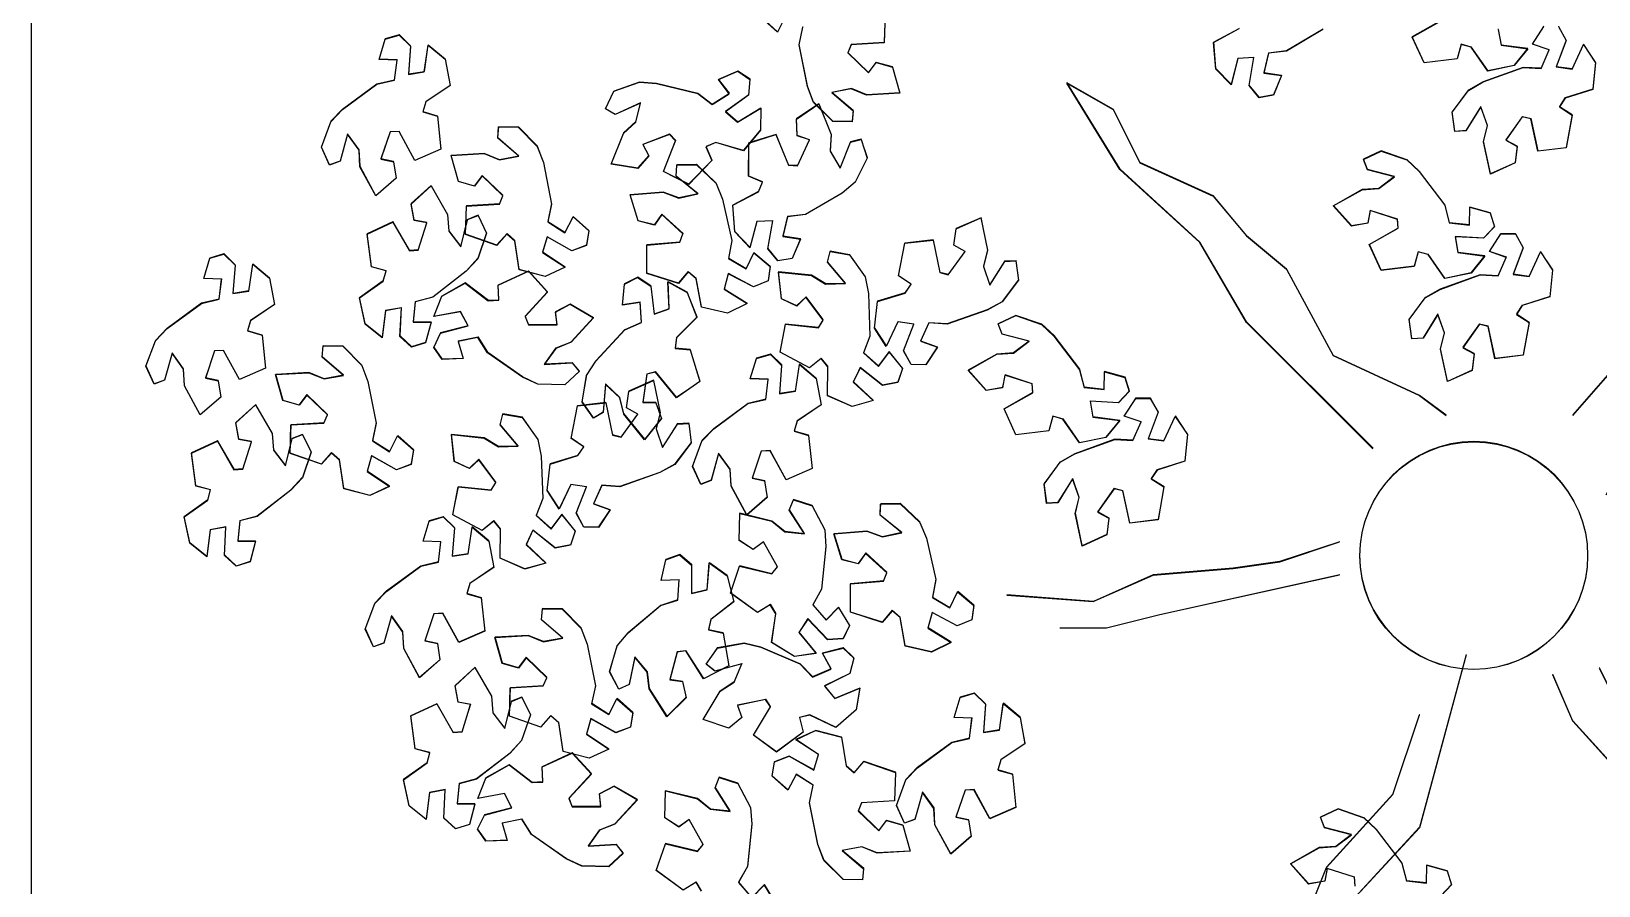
# Model space of a CAD drawing. Header units: centimetres. Extents: x -3096 to 17897, y -3131 to 15798.
# Drawn here: x 12923.3 to 13103.7, y 4329.6 to 4428 of the extents above; entities that cross this region are included whole.
import ezdxf

# ---------------------------------------------------------------- set-up
doc = ezdxf.new("R2010")
doc.units = ezdxf.units.CM
doc.layers.add('A-ANNO SYMB', color=3, linetype='Continuous', lineweight=13)
doc.layers.add('alberi', color=74, linetype='Continuous')

msp = doc.modelspace()

# ---------------------------------------------------------------- linework, layer by layer
msp.add_lwpolyline([(13273.33, 4143.3), (13273.33, 4143.3), (12923.33, 4143.3), (12923.33, 4518.3)])
at = {"layer": 'A-ANNO SYMB'}
for points in [[(13010.14, 4429.77), (13009.2, 4427.94), (13007.38, 4429.56)], [(13021.57, 4430), (13021.48, 4426.73), (13017.68, 4426.5), (13017.3, 4425.55), (13019.67, 4423.26), (13020.56, 4424.45), (13022.41, 4423.92), (13023.26, 4420.93), (13019.46, 4420.7), (13017.69, 4421.42), (13015.46, 4420.99), (13017.91, 4418.9), (13017.8, 4417.62), (13015.55, 4417.64), (13013.35, 4419.86), (13012.65, 4421.69), (13011.68, 4426.48), (13012.11, 4428.52)], [(13071.97, 4428.26), (13067.76, 4425.77), (13065.69, 4425.5), (13065.16, 4423.23), (13067.2, 4422.94), (13066.27, 4420.69), (13064.61, 4420.39), (13063.45, 4421.78), (13063.45, 4421.78), (13064.02, 4425.01), (13062.17, 4424.91), (13061.41, 4421.88), (13059.65, 4423.69), (13059.39, 4426.76), (13062.34, 4428.34)], [(13092.14, 4428.26), (13092.46, 4426.44), (13095.55, 4426.04), (13093.96, 4424.08), (13090.94, 4423.46), (13089.03, 4426.2), (13087.86, 4426.53), (13087.4, 4424.86), (13087.4, 4424.86), (13083.59, 4424.39), (13082.24, 4427.37), (13085.56, 4429.25)], [(13099.07, 4428.58), (13099.96, 4427), (13099.96, 4427), (13098.81, 4423.94), (13100.64, 4423.69), (13101.95, 4426.52), (13103.34, 4424.42), (13103.03, 4421.36), (13099.85, 4420.35), (13099.18, 4419.33), (13100.65, 4418.39), (13100.65, 4418.39), (13099.96, 4414.62), (13096.71, 4414.22), (13095.91, 4417.95), (13094.91, 4418.18), (13093.01, 4415.49), (13094.32, 4414.79), (13094.07, 4412.88), (13091.24, 4411.6), (13090.44, 4415.32), (13090.89, 4417.18), (13090.13, 4419.32), (13088.43, 4416.59), (13087.14, 4416.5), (13086.84, 4418.73), (13088.69, 4421.24), (13090.4, 4422.21), (13094.99, 4423.87), (13097.08, 4423.76), (13098.01, 4425.89), (13096.06, 4426.55), (13097.39, 4428.59)], [(12998.34, 4329.15), (12995.25, 4331.4), (12996.29, 4334.51), (13000, 4333.61), (13000.64, 4334.41), (12999.04, 4337.29), (12997.84, 4336.42), (12996.23, 4337.46), (12996.3, 4340.57), (13000, 4339.68), (13001.48, 4338.47), (13003.74, 4338.22), (13002.01, 4340.94), (13002.49, 4342.14), (13004.64, 4341.45), (13006.09, 4338.69), (13006.22, 4336.73), (13005.73, 4331.87), (13004.72, 4330.04), (13006.24, 4328.27), (13007.68, 4329.74), (13008.95, 4327.66)], [(13075.67, 4329.61), (13075.6, 4330.63), (13072.46, 4331.65), (13072.18, 4330.19), (13070.29, 4329.86), (13068.22, 4332.18), (13071.53, 4334.04), (13073.44, 4334.18), (13075.26, 4335.54), (13072.14, 4336.34), (13071.67, 4337.54), (13073.71, 4338.5), (13076.66, 4337.48), (13078.09, 4336.14), (13081.05, 4332.25), (13081.56, 4330.23), (13083.88, 4329.97), (13083.93, 4332.03), (13086.27, 4331.37), (13086.77, 4329.76), (13085.52, 4328.45)], [(13000.45, 4329.02), (12999.82, 4330.06), (12998.34, 4329.15)]]:
    msp.add_lwpolyline(points, dxfattribs=at)
for points in [[(12956.72, 4414.69), (12957.79, 4417.62), (12959.15, 4419.03), (12963.09, 4421.93), (12965.13, 4422.41), (12965.42, 4424.72), (12963.36, 4424.8), (12964.06, 4427.14), (12965.67, 4427.6), (12966.97, 4426.33), (12966.97, 4426.33), (12966.73, 4423.07), (12968.56, 4423.36), (12969.01, 4426.44), (12970.94, 4424.82), (12971.51, 4421.79), (12968.74, 4419.92), (12968.4, 4418.76), (12970.06, 4418.27), (12970.06, 4418.27), (12970.47, 4414.46), (12967.46, 4413.16), (12965.65, 4416.5), (12964.62, 4416.45), (12963.56, 4413.33), (12965.01, 4413.03), (12965.31, 4411.13), (12962.96, 4409.09), (12961.15, 4412.44), (12961.04, 4414.35), (12959.71, 4416.19), (12958.86, 4413.08), (12957.65, 4412.64)], [(12990.38, 4421.13), (12993.32, 4422.18), (12995.27, 4422.03), (13000.02, 4420.86), (13001.68, 4419.6), (13003.65, 4420.86), (13002.4, 4422.49), (13004.64, 4423.44), (13006.03, 4422.5), (13005.88, 4420.69), (13005.88, 4420.69), (13003.22, 4418.79), (13004.61, 4417.56), (13007.27, 4419.19), (13007.26, 4416.67), (13005.29, 4414.29), (13002.08, 4415.23), (13000.97, 4414.75), (13001.66, 4413.16), (13001.66, 4413.16), (12998.99, 4410.41), (12996.07, 4411.89), (12997.48, 4415.43), (12996.78, 4416.18), (12993.7, 4415), (12994.4, 4413.69), (12993.13, 4412.25), (12990.06, 4412.76), (12991.48, 4416.29), (12992.88, 4417.59), (12993.44, 4419.79), (12990.51, 4418.46), (12989.39, 4419.11)], [(13019.53, 4413.45), (13018.14, 4410.65), (13016.64, 4409.4), (13012.41, 4406.95), (13010.34, 4406.69), (13009.79, 4404.43), (13011.83, 4404.12), (13010.88, 4401.88), (13009.22, 4401.59), (13008.07, 4403), (13008.07, 4403), (13008.67, 4406.21), (13006.82, 4406.13), (13006.03, 4403.11), (13004.29, 4404.93), (13004.05, 4408.01), (13007.01, 4409.56), (13007.48, 4410.68), (13005.88, 4411.35), (13005.88, 4411.35), (13005.89, 4415.18), (13009.02, 4416.15), (13010.46, 4412.62), (13011.49, 4412.56), (13012.88, 4415.54), (13011.47, 4416.01), (13011.38, 4417.93), (13013.94, 4419.69), (13015.38, 4416.17), (13015.27, 4414.26), (13016.39, 4412.29), (13017.58, 4415.28), (13018.83, 4415.59)], [(12979.37, 4416.99), (12981.56, 4414.77), (12982.25, 4412.94), (12983.2, 4408.15), (12982.76, 4406.1), (12984.73, 4404.85), (12985.68, 4406.68), (12987.49, 4405.05), (12987.23, 4403.39), (12985.53, 4402.76), (12985.53, 4402.76), (12982.68, 4404.37), (12982.15, 4402.59), (12984.75, 4400.87), (12982.46, 4399.81), (12979.48, 4400.59), (12978.97, 4403.89), (12978.07, 4404.7), (12976.91, 4403.4), (12976.91, 4403.4), (12973.3, 4404.66), (12973.4, 4407.93), (12977.2, 4408.15), (12977.59, 4409.1), (12975.22, 4411.39), (12974.33, 4410.21), (12972.48, 4410.74), (12971.64, 4413.74), (12975.44, 4413.95), (12977.21, 4413.23), (12979.44, 4413.65), (12977, 4415.75), (12977.11, 4417.03)], [(13078.66, 4414.26), (13081.6, 4413.23), (13083.04, 4411.9), (13086, 4408.01), (13086.51, 4405.98), (13088.83, 4405.73), (13088.87, 4407.78), (13091.22, 4407.13), (13091.71, 4405.52), (13090.46, 4404.2), (13090.46, 4404.2), (13087.2, 4404.38), (13087.51, 4402.56), (13090.6, 4402.16), (13089.01, 4400.2), (13085.99, 4399.58), (13084.08, 4402.32), (13082.91, 4402.65), (13082.45, 4400.98), (13082.45, 4400.98), (13078.65, 4400.51), (13077.3, 4403.49), (13080.61, 4405.37), (13080.54, 4406.39), (13077.41, 4407.4), (13077.13, 4405.95), (13075.23, 4405.61), (13073.16, 4407.93), (13076.48, 4409.8), (13078.39, 4409.93), (13080.2, 4411.29), (13077.08, 4412.1), (13076.62, 4413.3)], [(12999.87, 4412.67), (13002.13, 4410.51), (13002.87, 4408.7), (13003.95, 4403.93), (13003.58, 4401.88), (13005.58, 4400.68), (13006.47, 4402.53), (13008.33, 4400.96), (13008.12, 4399.29), (13006.43, 4398.61), (13006.43, 4398.61), (13003.54, 4400.14), (13003.07, 4398.35), (13005.71, 4396.7), (13003.45, 4395.58), (13000.45, 4396.27), (12999.85, 4399.56), (12998.92, 4400.34), (12997.81, 4399.01), (12997.81, 4399.01), (12994.16, 4400.16), (12994.16, 4403.44), (12997.96, 4403.76), (12998.32, 4404.72), (12995.89, 4406.95), (12995.03, 4405.74), (12993.17, 4406.22), (12992.24, 4409.19), (12996.04, 4409.51), (12997.83, 4408.84), (13000.05, 4409.32), (12997.54, 4411.35), (12997.62, 4412.64)], [(12975.71, 4404.81), (12974.71, 4401.86), (12973.39, 4400.41), (12969.53, 4397.42), (12967.5, 4396.89), (12967.27, 4394.57), (12969.33, 4394.54), (12968.69, 4392.19), (12967.08, 4391.68), (12965.76, 4392.92), (12965.76, 4392.92), (12965.91, 4396.19), (12964.09, 4395.86), (12963.71, 4392.76), (12961.75, 4394.33), (12961.1, 4397.35), (12963.82, 4399.28), (12964.14, 4400.46), (12962.46, 4400.9), (12962.46, 4400.9), (12961.97, 4404.7), (12964.94, 4406.08), (12966.84, 4402.78), (12967.86, 4402.86), (12968.84, 4406), (12967.39, 4406.27), (12967.04, 4408.16), (12969.34, 4410.25), (12971.23, 4406.95), (12971.38, 4405.04), (12972.76, 4403.24), (12973.54, 4406.36), (12974.74, 4406.84)], [(13036.92, 4399.38), (13035.04, 4396.89), (13033.32, 4395.94), (13028.71, 4394.33), (13026.62, 4394.47), (13025.67, 4392.34), (13027.61, 4391.66), (13026.26, 4389.64), (13024.57, 4389.67), (13023.71, 4391.26), (13023.71, 4391.26), (13024.89, 4394.31), (13023.06, 4394.57), (13021.72, 4391.76), (13020.35, 4393.87), (13020.7, 4396.94), (13023.9, 4397.91), (13024.57, 4398.92), (13023.12, 4399.88), (13023.12, 4399.88), (13023.85, 4403.63), (13027.11, 4404), (13027.86, 4400.27), (13028.86, 4400.02), (13030.79, 4402.68), (13029.49, 4403.4), (13029.76, 4405.31), (13032.61, 4406.56), (13033.36, 4402.83), (13032.89, 4400.97), (13033.62, 4398.82), (13035.36, 4401.54), (13036.64, 4401.61)], [(13081.89, 4394.85), (13083.75, 4397.36), (13085.45, 4398.33), (13090.05, 4399.99), (13092.14, 4399.88), (13093.07, 4402.01), (13091.12, 4402.67), (13092.45, 4404.71), (13094.13, 4404.7), (13095.01, 4403.12), (13095.01, 4403.12), (13093.86, 4400.06), (13095.7, 4399.81), (13097.01, 4402.64), (13098.4, 4400.54), (13098.09, 4397.48), (13094.9, 4396.47), (13094.24, 4395.45), (13095.7, 4394.51), (13095.7, 4394.51), (13095.01, 4390.74), (13091.76, 4390.34), (13090.96, 4394.07), (13089.97, 4394.3), (13088.07, 4391.62), (13089.37, 4390.91), (13089.13, 4389.01), (13086.29, 4387.72), (13085.5, 4391.44), (13085.94, 4393.3), (13085.19, 4395.44), (13083.49, 4392.71), (13082.2, 4392.62)], [(13017.47, 4402.3), (13019.28, 4399.76), (13019.67, 4397.84), (13019.84, 4392.95), (13019.08, 4391.01), (13020.82, 4389.46), (13022.05, 4391.11), (13023.58, 4389.21), (13023.05, 4387.62), (13021.27, 4387.27), (13021.27, 4387.27), (13018.72, 4389.31), (13017.92, 4387.64), (13020.21, 4385.52), (13017.78, 4384.84), (13014.96, 4386.09), (13014.98, 4389.43), (13014.22, 4390.37), (13012.87, 4389.27), (13012.87, 4389.27), (13009.51, 4391.09), (13010.13, 4394.31), (13013.92, 4393.92), (13014.45, 4394.79), (13012.48, 4397.43), (13011.41, 4396.41), (13009.67, 4397.23), (13009.32, 4400.32), (13013.11, 4399.93), (13014.74, 4398.93), (13017.01, 4398.99), (13014.93, 4401.45), (13015.25, 4402.7)], [(12936.53, 4389.48), (12937.6, 4392.4), (12938.96, 4393.82), (12942.9, 4396.71), (12944.93, 4397.19), (12945.23, 4399.5), (12943.17, 4399.58), (12943.87, 4401.92), (12945.48, 4402.39), (12946.78, 4401.11), (12946.78, 4401.11), (12946.54, 4397.85), (12948.37, 4398.14), (12948.82, 4401.22), (12950.75, 4399.6), (12951.32, 4396.57), (12948.55, 4394.71), (12948.21, 4393.54), (12949.87, 4393.05), (12949.87, 4393.05), (12950.28, 4389.25), (12947.27, 4387.94), (12945.45, 4391.29), (12944.43, 4391.23), (12943.37, 4388.12), (12944.82, 4387.81), (12945.12, 4385.91), (12942.77, 4383.88), (12940.96, 4387.22), (12940.85, 4389.13), (12939.52, 4390.97), (12938.67, 4387.87), (12937.46, 4387.42)], [(12984.74, 4387.33), (12981.62, 4387.4), (12979.85, 4388.24), (12975.84, 4391.03), (12974.73, 4392.8), (12972.45, 4392.33), (12973.03, 4390.36), (12970.6, 4390.27), (12969.64, 4391.65), (12970.42, 4393.29), (12970.42, 4393.29), (12973.59, 4394.11), (12972.73, 4395.75), (12969.66, 4395.19), (12970.57, 4397.54), (12973.26, 4399.05), (12975.92, 4397.03), (12977.13, 4397.07), (12977.06, 4398.81), (12977.06, 4398.81), (12980.53, 4400.42), (12982.74, 4397.99), (12980.15, 4395.19), (12980.53, 4394.24), (12983.83, 4394.24), (12983.65, 4395.71), (12985.35, 4396.61), (12988.03, 4395.04), (12985.45, 4392.24), (12983.67, 4391.53), (12982.36, 4389.68), (12985.58, 4389.87), (12986.39, 4388.87)], [(12986.73, 4385.35), (12987.24, 4388.42), (12988.31, 4390.07), (12991.63, 4393.65), (12993.54, 4394.5), (12993.39, 4396.83), (12991.35, 4396.52), (12991.6, 4398.94), (12993.1, 4399.71), (12994.61, 4398.7), (12994.61, 4398.7), (12994.99, 4395.45), (12996.73, 4396.08), (12996.6, 4399.19), (12998.8, 4397.97), (12999.93, 4395.1), (12997.56, 4392.74), (12997.43, 4391.53), (12999.16, 4391.37), (12999.16, 4391.37), (13000.28, 4387.7), (12997.57, 4385.86), (12995.16, 4388.8), (12994.16, 4388.56), (12993.7, 4385.29), (12995.19, 4385.27), (12995.84, 4383.46), (12993.91, 4381.02), (12991.5, 4383.97), (12991.04, 4385.82), (12989.39, 4387.38), (12989.13, 4384.17), (12988.03, 4383.5)], [(13036.63, 4395.32), (13039.57, 4394.3), (13041.01, 4392.96), (13043.97, 4389.07), (13044.48, 4387.04), (13046.8, 4386.79), (13046.84, 4388.84), (13049.19, 4388.19), (13049.68, 4386.58), (13048.43, 4385.26), (13048.43, 4385.26), (13045.17, 4385.45), (13045.48, 4383.62), (13048.57, 4383.22), (13046.98, 4381.26), (13043.96, 4380.64), (13042.05, 4383.38), (13040.88, 4383.71), (13040.42, 4382.04), (13040.42, 4382.04), (13036.62, 4381.57), (13035.27, 4384.55), (13038.58, 4386.43), (13038.51, 4387.45), (13035.38, 4388.46), (13035.1, 4387.01), (13033.2, 4386.67), (13031.13, 4388.99), (13034.45, 4390.86), (13036.36, 4390.99), (13038.17, 4392.35), (13035.05, 4393.16), (13034.59, 4394.36)], [(12959.17, 4391.78), (12961.37, 4389.56), (12962.06, 4387.72), (12963.01, 4382.93), (12962.57, 4380.88), (12964.54, 4379.64), (12965.49, 4381.46), (12967.3, 4379.84), (12967.04, 4378.17), (12965.34, 4377.54), (12965.34, 4377.54), (12962.49, 4379.15), (12961.96, 4377.37), (12964.56, 4375.65), (12962.27, 4374.59), (12959.29, 4375.37), (12958.78, 4378.67), (12957.88, 4379.48), (12956.72, 4378.18), (12956.72, 4378.18), (12953.11, 4379.44), (12953.21, 4382.71), (12957.01, 4382.93), (12957.4, 4383.88), (12955.03, 4386.17), (12954.14, 4384.99), (12952.29, 4385.52), (12951.45, 4388.52), (12955.25, 4388.73), (12957.02, 4388.01), (12959.25, 4388.43), (12956.81, 4390.53), (12956.92, 4391.81)], [(12999.43, 4377.93), (13000.5, 4380.86), (13001.86, 4382.27), (13005.8, 4385.17), (13007.83, 4385.65), (13008.13, 4387.96), (13006.07, 4388.04), (13006.77, 4390.38), (13008.38, 4390.84), (13009.68, 4389.57), (13009.68, 4389.57), (13009.44, 4386.31), (13011.27, 4386.6), (13011.72, 4389.68), (13013.65, 4388.06), (13014.22, 4385.03), (13011.45, 4383.16), (13011.11, 4382), (13012.77, 4381.51), (13012.77, 4381.51), (13013.18, 4377.7), (13010.17, 4376.4), (13008.35, 4379.75), (13007.33, 4379.69), (13006.27, 4376.57), (13007.72, 4376.27), (13008.02, 4374.37), (13005.67, 4372.34), (13003.85, 4375.68), (13003.75, 4377.59), (13002.42, 4379.43), (13001.57, 4376.33), (13000.36, 4375.88)], [(12999.26, 4380.66), (12997.38, 4378.17), (12995.66, 4377.22), (12991.05, 4375.61), (12988.96, 4375.75), (12988, 4373.62), (12989.95, 4372.94), (12988.6, 4370.92), (12986.91, 4370.95), (12986.05, 4372.54), (12986.05, 4372.54), (12987.23, 4375.59), (12985.4, 4375.85), (12984.06, 4373.04), (12982.69, 4375.15), (12983.04, 4378.22), (12986.23, 4379.19), (12986.91, 4380.2), (12985.46, 4381.16), (12985.46, 4381.16), (12986.19, 4384.91), (12989.45, 4385.28), (12990.2, 4381.55), (12991.19, 4381.3), (12993.13, 4383.96), (12991.83, 4384.68), (12992.1, 4386.59), (12994.94, 4387.84), (12995.7, 4384.11), (12995.23, 4382.25), (12995.96, 4380.1), (12997.69, 4382.82), (12998.98, 4382.89)], [(12955.52, 4379.59), (12954.52, 4376.64), (12953.2, 4375.19), (12949.33, 4372.2), (12947.31, 4371.67), (12947.08, 4369.35), (12949.14, 4369.32), (12948.5, 4366.97), (12946.89, 4366.46), (12945.57, 4367.7), (12945.57, 4367.7), (12945.72, 4370.97), (12943.9, 4370.64), (12943.52, 4367.54), (12941.55, 4369.11), (12940.91, 4372.13), (12943.63, 4374.07), (12943.95, 4375.24), (12942.27, 4375.68), (12942.27, 4375.68), (12941.77, 4379.48), (12944.75, 4380.86), (12946.65, 4377.56), (12947.67, 4377.64), (12948.65, 4380.78), (12947.19, 4381.05), (12946.84, 4382.94), (12949.15, 4385.03), (12951.04, 4381.73), (12951.19, 4379.83), (12952.57, 4378.02), (12953.35, 4381.15), (12954.54, 4381.62)], [(13039.86, 4375.91), (13041.72, 4378.42), (13043.42, 4379.39), (13048.02, 4381.06), (13050.11, 4380.94), (13051.04, 4383.07), (13049.09, 4383.73), (13050.42, 4385.77), (13052.1, 4385.77), (13052.98, 4384.18), (13052.98, 4384.18), (13051.83, 4381.12), (13053.67, 4380.87), (13054.98, 4383.71), (13056.37, 4381.61), (13056.06, 4378.54), (13052.87, 4377.53), (13052.21, 4376.51), (13053.67, 4375.57), (13053.67, 4375.57), (13052.98, 4371.81), (13049.73, 4371.4), (13048.93, 4375.13), (13047.94, 4375.37), (13046.04, 4372.68), (13047.34, 4371.97), (13047.1, 4370.07), (13044.26, 4368.78), (13043.47, 4372.5), (13043.91, 4374.36), (13043.16, 4376.5), (13041.46, 4373.77), (13040.17, 4373.68)], [(12979.81, 4383.58), (12981.62, 4381.04), (12982.01, 4379.12), (12982.18, 4374.23), (12981.42, 4372.29), (12983.16, 4370.74), (12984.39, 4372.39), (12985.92, 4370.49), (12985.39, 4368.9), (12983.61, 4368.55), (12983.61, 4368.55), (12981.05, 4370.59), (12980.26, 4368.92), (12982.54, 4366.8), (12980.12, 4366.12), (12977.29, 4367.37), (12977.32, 4370.71), (12976.56, 4371.65), (12975.21, 4370.55), (12975.21, 4370.55), (12971.84, 4372.37), (12972.47, 4375.59), (12976.25, 4375.2), (12976.79, 4376.07), (12974.82, 4378.71), (12973.75, 4377.69), (12972.01, 4378.51), (12971.66, 4381.6), (12975.45, 4381.21), (12977.08, 4380.21), (12979.35, 4380.27), (12977.27, 4382.73), (12977.59, 4383.98)], [(13013.18, 4373.41), (13014.64, 4370.65), (13014.77, 4368.69), (13014.28, 4363.83), (13013.27, 4362), (13014.79, 4360.23), (13016.23, 4361.7), (13017.49, 4359.62), (13016.76, 4358.11), (13014.94, 4358), (13014.94, 4358), (13012.68, 4360.36), (13011.67, 4358.81), (13013.65, 4356.41), (13011.16, 4356.06), (13008.53, 4357.67), (13009, 4360.98), (13008.37, 4362.02), (13006.89, 4361.11), (13006.89, 4361.11), (13003.79, 4363.36), (13004.84, 4366.47), (13008.54, 4365.57), (13009.19, 4366.37), (13007.59, 4369.25), (13006.39, 4368.37), (13004.78, 4369.42), (13004.85, 4372.53), (13008.55, 4371.63), (13010.03, 4370.43), (13012.29, 4370.18), (13010.56, 4372.9), (13011.04, 4374.1)], [(12961.77, 4359.21), (12962.84, 4362.14), (12964.2, 4363.55), (12968.14, 4366.45), (12970.17, 4366.93), (12970.46, 4369.24), (12968.41, 4369.32), (12969.1, 4371.66), (12970.72, 4372.12), (12972.02, 4370.85), (12972.02, 4370.85), (12971.78, 4367.59), (12973.61, 4367.88), (12974.06, 4370.96), (12975.99, 4369.34), (12976.56, 4366.31), (12973.79, 4364.44), (12973.44, 4363.28), (12975.11, 4362.79), (12975.11, 4362.79), (12975.52, 4358.98), (12972.51, 4357.68), (12970.69, 4361.03), (12969.67, 4360.97), (12968.61, 4357.85), (12970.06, 4357.55), (12970.36, 4355.65), (12968.01, 4353.62), (12966.19, 4356.96), (12966.09, 4358.87), (12964.76, 4360.71), (12963.91, 4357.61), (12962.7, 4357.16)], [(13023.32, 4373.65), (13025.58, 4371.49), (13026.33, 4369.68), (13027.41, 4364.91), (13027.03, 4362.85), (13029.03, 4361.66), (13029.93, 4363.51), (13031.79, 4361.94), (13031.57, 4360.27), (13029.88, 4359.59), (13029.88, 4359.59), (13026.99, 4361.12), (13026.52, 4359.33), (13029.16, 4357.68), (13026.91, 4356.56), (13023.9, 4357.25), (13023.3, 4360.54), (13022.37, 4361.32), (13021.26, 4359.99), (13021.26, 4359.99), (13017.61, 4361.14), (13017.61, 4364.42), (13021.41, 4364.74), (13021.77, 4365.7), (13019.34, 4367.93), (13018.48, 4366.72), (13016.62, 4367.2), (13015.7, 4370.17), (13019.49, 4370.49), (13021.28, 4369.82), (13023.5, 4370.3), (13020.99, 4372.33), (13021.07, 4373.62)], [(12989.88, 4354.28), (12990.75, 4357.27), (12992.01, 4358.77), (12995.75, 4361.93), (12997.74, 4362.55), (12997.88, 4364.87), (12995.82, 4364.81), (12996.36, 4367.19), (12997.94, 4367.77), (12999.32, 4366.59), (12999.32, 4366.59), (12999.3, 4363.31), (13001.11, 4363.72), (13001.35, 4366.83), (13003.39, 4365.35), (13004.16, 4362.36), (13001.52, 4360.31), (13001.25, 4359.12), (13002.95, 4358.75), (13002.95, 4358.75), (13003.61, 4354.98), (13000.7, 4353.47), (12998.66, 4356.69), (12997.64, 4356.57), (12996.79, 4353.39), (12998.26, 4353.18), (12998.69, 4351.31), (12996.48, 4349.12), (12994.45, 4352.33), (12994.22, 4354.23), (12992.76, 4355.98), (12992.12, 4352.82), (12990.94, 4352.29)], [(12984.41, 4361.52), (12986.6, 4359.3), (12987.3, 4357.46), (12988.25, 4352.67), (12987.81, 4350.62), (12989.78, 4349.37), (12990.73, 4351.2), (12992.54, 4349.58), (12992.28, 4347.91), (12990.57, 4347.28), (12990.57, 4347.28), (12987.72, 4348.89), (12987.2, 4347.11), (12989.8, 4345.39), (12987.51, 4344.33), (12984.53, 4345.11), (12984.02, 4348.41), (12983.11, 4349.22), (12981.96, 4347.92), (12981.96, 4347.92), (12978.35, 4349.18), (12978.45, 4352.45), (12982.25, 4352.67), (12982.64, 4353.62), (12980.27, 4355.91), (12979.37, 4354.73), (12977.53, 4355.26), (12976.69, 4358.26), (12980.49, 4358.47), (12982.26, 4357.75), (12984.49, 4358.17), (12982.05, 4360.27), (12982.16, 4361.55)], [(13002.3, 4357.02), (13005.37, 4357.58), (13007.28, 4357.12), (13011.77, 4355.21), (13013.22, 4353.7), (13015.36, 4354.62), (13014.38, 4356.43), (13016.74, 4357.02), (13017.97, 4355.86), (13017.53, 4354.1), (13017.53, 4354.1), (13014.6, 4352.65), (13015.78, 4351.22), (13018.66, 4352.39), (13018.25, 4349.91), (13015.93, 4347.88), (13012.91, 4349.32), (13011.73, 4349.02), (13012.16, 4347.34), (13012.16, 4347.34), (13009.09, 4345.06), (13006.44, 4346.98), (13008.39, 4350.25), (13007.83, 4351.1), (13004.6, 4350.43), (13005.08, 4349.03), (13003.6, 4347.8), (13000.65, 4348.8), (13002.61, 4352.06), (13004.2, 4353.12), (13005.11, 4355.2), (13002, 4354.36), (13001, 4355.17)], [(12980.76, 4349.33), (12979.76, 4346.38), (12978.44, 4344.93), (12974.57, 4341.94), (12972.55, 4341.41), (12972.32, 4339.09), (12974.37, 4339.06), (12973.74, 4336.71), (12972.13, 4336.2), (12970.8, 4337.44), (12970.8, 4337.44), (12970.96, 4340.71), (12969.14, 4340.38), (12968.76, 4337.28), (12966.79, 4338.85), (12966.15, 4341.87), (12968.87, 4343.81), (12969.19, 4344.98), (12967.51, 4345.42), (12967.51, 4345.42), (12967.01, 4349.22), (12969.98, 4350.6), (12971.88, 4347.3), (12972.91, 4347.38), (12973.89, 4350.52), (12972.43, 4350.79), (12972.08, 4352.68), (12974.39, 4354.77), (12976.28, 4351.47), (12976.43, 4349.57), (12977.81, 4347.76), (12978.59, 4350.89), (12979.78, 4351.36)], [(13022.88, 4338.91), (13023.96, 4341.84), (13025.32, 4343.25), (13029.25, 4346.15), (13031.29, 4346.63), (13031.58, 4348.94), (13029.52, 4349.02), (13030.22, 4351.36), (13031.83, 4351.82), (13033.13, 4350.55), (13033.13, 4350.55), (13032.89, 4347.29), (13034.72, 4347.58), (13035.18, 4350.66), (13037.11, 4349.04), (13037.68, 4346.01), (13034.9, 4344.14), (13034.56, 4342.98), (13036.23, 4342.49), (13036.23, 4342.49), (13036.63, 4338.68), (13033.63, 4337.38), (13031.81, 4340.73), (13030.78, 4340.67), (13029.72, 4337.55), (13031.17, 4337.25), (13031.47, 4335.35), (13029.12, 4333.32), (13027.31, 4336.66), (13027.21, 4338.57), (13025.88, 4340.41), (13025.02, 4337.3), (13023.81, 4336.86)], [(13016.75, 4330.36), (13014.55, 4332.57), (13013.84, 4334.4), (13012.88, 4339.19), (13013.31, 4341.24), (13011.34, 4342.48), (13010.4, 4340.65), (13008.58, 4342.27), (13008.84, 4343.93), (13010.54, 4344.57), (13010.54, 4344.57), (13013.39, 4342.98), (13013.91, 4344.75), (13011.3, 4346.47), (13013.59, 4347.53), (13016.57, 4346.77), (13017.09, 4343.47), (13018, 4342.66), (13019.15, 4343.96), (13019.15, 4343.96), (13022.77, 4342.72), (13022.68, 4339.44), (13018.88, 4339.21), (13018.5, 4338.26), (13020.87, 4335.98), (13021.76, 4337.17), (13023.61, 4336.64), (13024.46, 4333.64), (13020.66, 4333.42), (13018.88, 4334.13), (13016.65, 4333.71), (13019.11, 4331.62), (13019, 4330.33)], [(12989.79, 4331.85), (12986.67, 4331.92), (12984.9, 4332.76), (12980.88, 4335.55), (12979.78, 4337.32), (12977.49, 4336.86), (12978.08, 4334.88), (12975.65, 4334.79), (12974.68, 4336.17), (12975.47, 4337.81), (12975.47, 4337.81), (12978.63, 4338.63), (12977.78, 4340.27), (12974.71, 4339.71), (12975.62, 4342.06), (12978.31, 4343.57), (12980.97, 4341.55), (12982.18, 4341.6), (12982.11, 4343.33), (12982.11, 4343.33), (12985.58, 4344.94), (12987.78, 4342.52), (12985.2, 4339.72), (12985.58, 4338.76), (12988.87, 4338.76), (12988.7, 4340.23), (12990.4, 4341.13), (12993.08, 4339.56), (12990.5, 4336.76), (12988.72, 4336.05), (12987.41, 4334.2), (12990.62, 4334.39), (12991.43, 4333.39)]]:
    msp.add_lwpolyline(points, close=True, dxfattribs=at)
at = {"layer": 'A-ANNO SYMB', "color": 42}
for points in [[(13077.72, 4379.98), (13063.16, 4394.52), (13057.8, 4403.71), (13048.61, 4412.13), (13042.48, 4422.08), (13047.84, 4419.02), (13050.9, 4412.9), (13059.33, 4409.07), (13063.16, 4404.48), (13067.76, 4400.65), (13073.12, 4390.7), (13083.08, 4386.1), (13086.15, 4383.81)], [(13100.7, 4383.81), (13111.43, 4396.06), (13112.96, 4404.48), (13122.92, 4414.43), (13126.75, 4421.32), (13125.99, 4415.19), (13123.69, 4409.07), (13116.79, 4402.95), (13116.79, 4399.88), (13116.79, 4392.99), (13112.2, 4387.64), (13108.37, 4382.28), (13104.54, 4374.62)], [(13035.58, 4363.14), (13045.54, 4362.37), (13052.44, 4365.43), (13061.63, 4366.2), (13066.99, 4366.97), (13073.89, 4369.26)], [(13073.89, 4365.43), (13053.2, 4360.84), (13047.07, 4359.31), (13041.71, 4359.31)], [(13088.45, 4356.25), (13083.08, 4336.34), (13073.89, 4326.39), (13063.16, 4304.19), (13047.07, 4288.12), (13063.16, 4308.79), (13072.36, 4331.75), (13080.02, 4340.17), (13083.08, 4349.36)], [(13103.77, 4354.72), (13110.66, 4340.94), (13112.96, 4334.81), (13116.79, 4326.39), (13117.56, 4319.5), (13116.03, 4315.68), (13110.66, 4334.05), (13108.37, 4340.17), (13100.7, 4348.59), (13098.41, 4353.95)]]:
    msp.add_lwpolyline(points, dxfattribs=at)
at = {"layer": 'A-ANNO SYMB'}
msp.add_circle((13089.32, 4367.67), 13.11, dxfattribs=at)
at = {"layer": 'alberi'}
for points in [[(13010.13, 4429.71), (13009.19, 4427.88), (13007.37, 4429.5)], [(13021.57, 4429.95), (13021.48, 4426.67), (13017.68, 4426.44), (13017.29, 4425.49), (13019.67, 4423.21), (13020.56, 4424.39), (13022.41, 4423.87), (13023.25, 4420.87), (13019.45, 4420.64), (13017.68, 4421.36), (13015.45, 4420.93), (13017.9, 4418.84), (13017.79, 4417.56), (13015.54, 4417.59), (13013.34, 4419.8), (13012.64, 4421.63), (13011.68, 4426.42), (13012.11, 4428.47)], [(13071.96, 4428.2), (13067.75, 4425.71), (13065.68, 4425.45), (13065.15, 4423.17), (13067.19, 4422.89), (13066.26, 4420.64), (13064.61, 4420.33), (13063.45, 4421.73), (13063.45, 4421.73), (13064.01, 4424.95), (13062.16, 4424.85), (13061.4, 4421.83), (13059.65, 4423.63), (13059.38, 4426.71), (13062.33, 4428.29)], [(13092.13, 4428.21), (13092.45, 4426.38), (13095.54, 4425.98), (13093.95, 4424.03), (13090.93, 4423.41), (13089.02, 4426.15), (13087.85, 4426.48), (13087.39, 4424.8), (13087.39, 4424.8), (13083.59, 4424.34), (13082.23, 4427.32), (13085.55, 4429.19)], [(13099.07, 4428.53), (13099.95, 4426.94), (13099.95, 4426.94), (13098.8, 4423.88), (13100.64, 4423.64), (13101.94, 4426.47), (13103.34, 4424.37), (13103.03, 4421.3), (13099.84, 4420.29), (13099.18, 4419.27), (13100.64, 4418.34), (13100.64, 4418.34), (13099.95, 4414.57), (13096.7, 4414.17), (13095.9, 4417.89), (13094.9, 4418.13), (13093, 4415.44), (13094.31, 4414.74), (13094.06, 4412.83), (13091.23, 4411.54), (13090.44, 4415.27), (13090.88, 4417.13), (13090.12, 4419.27), (13088.42, 4416.53), (13087.14, 4416.44), (13086.83, 4418.68), (13088.69, 4421.18), (13090.39, 4422.15), (13094.99, 4423.82), (13097.07, 4423.7), (13098.01, 4425.84), (13096.06, 4426.5), (13097.38, 4428.54)], [(12998.34, 4329.1), (12995.24, 4331.35), (12996.29, 4334.45), (12999.99, 4333.56), (13000.63, 4334.35), (12999.04, 4337.23), (12997.84, 4336.36), (12996.22, 4337.41), (12996.29, 4340.52), (12999.99, 4339.62), (13001.48, 4338.41), (13003.73, 4338.17), (13002, 4340.89), (13002.48, 4342.08), (13004.63, 4341.39), (13006.08, 4338.63), (13006.22, 4336.68), (13005.73, 4331.81), (13004.72, 4329.98), (13006.24, 4328.22), (13007.67, 4329.69), (13008.94, 4327.61)], [(13075.66, 4329.56), (13075.59, 4330.58), (13072.46, 4331.59), (13072.18, 4330.13), (13070.28, 4329.8), (13068.21, 4332.12), (13071.53, 4333.99), (13073.43, 4334.12), (13075.25, 4335.48), (13072.13, 4336.29), (13071.67, 4337.49), (13073.71, 4338.45), (13076.65, 4337.42), (13078.09, 4336.09), (13081.05, 4332.2), (13081.56, 4330.17), (13083.87, 4329.92), (13083.92, 4331.97), (13086.27, 4331.32), (13086.76, 4329.71), (13085.51, 4328.39)], [(13000.45, 4328.97), (12999.82, 4330.01), (12998.34, 4329.1)]]:
    msp.add_lwpolyline(points, dxfattribs=at)
for points in [[(12956.71, 4414.64), (12957.79, 4417.57), (12959.15, 4418.98), (12963.08, 4421.88), (12965.12, 4422.35), (12965.41, 4424.67), (12963.35, 4424.75), (12964.05, 4427.08), (12965.67, 4427.55), (12966.96, 4426.28), (12966.96, 4426.28), (12966.73, 4423.01), (12968.55, 4423.3), (12969.01, 4426.39), (12970.94, 4424.77), (12971.51, 4421.74), (12968.74, 4419.87), (12968.39, 4418.7), (12970.06, 4418.22), (12970.06, 4418.22), (12970.46, 4414.41), (12967.46, 4413.1), (12965.64, 4416.45), (12964.62, 4416.4), (12963.55, 4413.28), (12965, 4412.97), (12965.31, 4411.07), (12962.95, 4409.04), (12961.14, 4412.39), (12961.04, 4414.3), (12959.71, 4416.14), (12958.85, 4413.03), (12957.64, 4412.58)], [(12990.37, 4421.08), (12993.31, 4422.12), (12995.26, 4421.98), (13000.01, 4420.81), (13001.68, 4419.55), (13003.64, 4420.8), (13002.39, 4422.43), (13004.63, 4423.39), (13006.02, 4422.44), (13005.87, 4420.64), (13005.87, 4420.64), (13003.21, 4418.73), (13004.6, 4417.51), (13007.26, 4419.13), (13007.25, 4416.61), (13005.29, 4414.24), (13002.08, 4415.17), (13000.96, 4414.7), (13001.65, 4413.1), (13001.65, 4413.1), (12998.98, 4410.36), (12996.06, 4411.83), (12997.47, 4415.37), (12996.77, 4416.12), (12993.7, 4414.95), (12994.39, 4413.64), (12993.12, 4412.19), (12990.05, 4412.7), (12991.47, 4416.23), (12992.87, 4417.53), (12993.44, 4419.73), (12990.5, 4418.41), (12989.38, 4419.05)], [(13019.52, 4413.39), (13018.14, 4410.6), (13016.63, 4409.34), (13012.4, 4406.89), (13010.33, 4406.64), (13009.79, 4404.37), (13011.82, 4404.07), (13010.88, 4401.82), (13009.22, 4401.54), (13008.07, 4402.94), (13008.07, 4402.94), (13008.66, 4406.16), (13006.81, 4406.07), (13006.02, 4403.06), (13004.28, 4404.88), (13004.04, 4407.95), (13007, 4409.51), (13007.48, 4410.63), (13005.87, 4411.29), (13005.87, 4411.29), (13005.88, 4415.12), (13009.01, 4416.09), (13010.46, 4412.57), (13011.48, 4412.51), (13012.88, 4415.49), (13011.47, 4415.95), (13011.37, 4417.87), (13013.93, 4419.64), (13015.37, 4416.11), (13015.26, 4414.2), (13016.39, 4412.23), (13017.58, 4415.22), (13018.83, 4415.54)], [(12979.36, 4416.94), (12981.55, 4414.72), (12982.25, 4412.89), (12983.19, 4408.09), (12982.76, 4406.05), (12984.72, 4404.8), (12985.67, 4406.62), (12987.49, 4405), (12987.22, 4403.34), (12985.52, 4402.71), (12985.52, 4402.71), (12982.67, 4404.31), (12982.15, 4402.53), (12984.75, 4400.81), (12982.46, 4399.75), (12979.47, 4400.53), (12978.96, 4403.83), (12978.06, 4404.64), (12976.91, 4403.34), (12976.91, 4403.34), (12973.29, 4404.6), (12973.39, 4407.87), (12977.19, 4408.09), (12977.58, 4409.04), (12975.21, 4411.33), (12974.32, 4410.15), (12972.47, 4410.69), (12971.63, 4413.68), (12975.44, 4413.9), (12977.21, 4413.17), (12979.44, 4413.59), (12976.99, 4415.69), (12977.1, 4416.98)], [(13078.65, 4414.2), (13081.6, 4413.18), (13083.03, 4411.84), (13085.99, 4407.95), (13086.5, 4405.93), (13088.82, 4405.67), (13088.87, 4407.73), (13091.21, 4407.07), (13091.7, 4405.46), (13090.45, 4404.15), (13090.45, 4404.15), (13087.19, 4404.33), (13087.5, 4402.51), (13090.6, 4402.1), (13089.01, 4400.15), (13085.99, 4399.53), (13084.07, 4402.27), (13082.9, 4402.6), (13082.44, 4400.92), (13082.44, 4400.92), (13078.64, 4400.46), (13077.29, 4403.44), (13080.61, 4405.31), (13080.54, 4406.33), (13077.4, 4407.35), (13077.12, 4405.89), (13075.23, 4405.56), (13073.15, 4407.88), (13076.47, 4409.74), (13078.38, 4409.88), (13080.2, 4411.24), (13077.08, 4412.04), (13076.61, 4413.24)], [(12999.87, 4412.61), (13002.12, 4410.46), (13002.87, 4408.64), (13003.95, 4403.88), (13003.57, 4401.82), (13005.57, 4400.63), (13006.47, 4402.48), (13008.33, 4400.91), (13008.11, 4399.24), (13006.42, 4398.56), (13006.42, 4398.56), (13003.53, 4400.08), (13003.06, 4398.29), (13005.7, 4396.64), (13003.45, 4395.52), (13000.44, 4396.21), (12999.84, 4399.5), (12998.91, 4400.29), (12997.8, 4398.95), (12997.8, 4398.95), (12994.15, 4400.11), (12994.16, 4403.38), (12997.95, 4403.71), (12998.31, 4404.67), (12995.88, 4406.89), (12995.02, 4405.68), (12993.16, 4406.17), (12992.24, 4409.14), (12996.03, 4409.46), (12997.82, 4408.79), (13000.04, 4409.27), (12997.54, 4411.3), (12997.61, 4412.58)], [(12975.71, 4404.75), (12974.71, 4401.8), (12973.38, 4400.36), (12969.52, 4397.36), (12967.5, 4396.83), (12967.26, 4394.51), (12969.32, 4394.48), (12968.68, 4392.13), (12967.08, 4391.63), (12965.75, 4392.86), (12965.75, 4392.86), (12965.91, 4396.13), (12964.08, 4395.8), (12963.71, 4392.71), (12961.74, 4394.28), (12961.09, 4397.29), (12963.82, 4399.23), (12964.14, 4400.4), (12962.46, 4400.85), (12962.46, 4400.85), (12961.96, 4404.64), (12964.93, 4406.02), (12966.83, 4402.72), (12967.85, 4402.8), (12968.84, 4405.94), (12967.38, 4406.21), (12967.03, 4408.1), (12969.33, 4410.2), (12971.23, 4406.9), (12971.38, 4404.99), (12972.75, 4403.18), (12973.53, 4406.31), (12974.73, 4406.79)], [(13036.92, 4399.32), (13035.03, 4396.84), (13033.32, 4395.89), (13028.7, 4394.27), (13026.62, 4394.41), (13025.66, 4392.29), (13027.6, 4391.61), (13026.25, 4389.58), (13024.57, 4389.61), (13023.7, 4391.21), (13023.7, 4391.21), (13024.89, 4394.25), (13023.05, 4394.52), (13021.71, 4391.7), (13020.35, 4393.82), (13020.69, 4396.88), (13023.89, 4397.85), (13024.56, 4398.87), (13023.11, 4399.82), (13023.11, 4399.82), (13023.85, 4403.58), (13027.1, 4403.94), (13027.86, 4400.21), (13028.85, 4399.96), (13030.78, 4402.63), (13029.48, 4403.35), (13029.75, 4405.25), (13032.6, 4406.5), (13033.35, 4402.77), (13032.89, 4400.92), (13033.62, 4398.77), (13035.35, 4401.49), (13036.63, 4401.56)], [(13081.88, 4394.8), (13083.74, 4397.3), (13085.45, 4398.27), (13090.04, 4399.94), (13092.13, 4399.82), (13093.06, 4401.96), (13091.11, 4402.62), (13092.44, 4404.66), (13094.12, 4404.65), (13095.01, 4403.06), (13095.01, 4403.06), (13093.86, 4400), (13095.69, 4399.76), (13097, 4402.59), (13098.39, 4400.49), (13098.08, 4397.42), (13094.9, 4396.41), (13094.23, 4395.39), (13095.69, 4394.46), (13095.69, 4394.46), (13095, 4390.69), (13091.75, 4390.29), (13090.96, 4394.01), (13089.96, 4394.25), (13088.06, 4391.56), (13089.36, 4390.86), (13089.12, 4388.95), (13086.29, 4387.66), (13085.49, 4391.39), (13085.93, 4393.25), (13085.18, 4395.39), (13083.48, 4392.65), (13082.19, 4392.57)], [(13017.46, 4402.25), (13019.27, 4399.7), (13019.67, 4397.78), (13019.83, 4392.9), (13019.07, 4390.95), (13020.82, 4389.4), (13022.04, 4391.05), (13023.58, 4389.16), (13023.05, 4387.56), (13021.27, 4387.21), (13021.27, 4387.21), (13018.71, 4389.25), (13017.91, 4387.58), (13020.2, 4385.46), (13017.77, 4384.79), (13014.95, 4386.03), (13014.98, 4389.37), (13014.21, 4390.32), (13012.87, 4389.22), (13012.87, 4389.22), (13009.5, 4391.04), (13010.12, 4394.25), (13013.91, 4393.86), (13014.44, 4394.74), (13012.47, 4397.38), (13011.4, 4396.35), (13009.66, 4397.17), (13009.32, 4400.27), (13013.1, 4399.87), (13014.73, 4398.87), (13017, 4398.93), (13014.93, 4401.39), (13015.24, 4402.64)], [(12936.52, 4389.42), (12937.6, 4392.35), (12938.96, 4393.76), (12942.89, 4396.66), (12944.93, 4397.14), (12945.22, 4399.45), (12943.16, 4399.53), (12943.86, 4401.86), (12945.48, 4402.33), (12946.77, 4401.06), (12946.77, 4401.06), (12946.53, 4397.8), (12948.36, 4398.08), (12948.82, 4401.17), (12950.75, 4399.55), (12951.32, 4396.52), (12948.55, 4394.65), (12948.2, 4393.49), (12949.87, 4393), (12949.87, 4393), (12950.27, 4389.19), (12947.27, 4387.89), (12945.45, 4391.23), (12944.42, 4391.18), (12943.36, 4388.06), (12944.81, 4387.76), (12945.12, 4385.86), (12942.76, 4383.82), (12940.95, 4387.17), (12940.85, 4389.08), (12939.52, 4390.92), (12938.66, 4387.81), (12937.45, 4387.37)], [(12984.73, 4387.27), (12981.62, 4387.35), (12979.84, 4388.18), (12975.83, 4390.97), (12974.72, 4392.75), (12972.44, 4392.28), (12973.03, 4390.31), (12970.59, 4390.21), (12969.63, 4391.59), (12970.42, 4393.23), (12970.42, 4393.23), (12973.58, 4394.06), (12972.72, 4395.7), (12969.65, 4395.13), (12970.57, 4397.48), (12973.25, 4399), (12975.91, 4396.97), (12977.13, 4397.02), (12977.05, 4398.75), (12977.05, 4398.75), (12980.53, 4400.36), (12982.73, 4397.94), (12980.15, 4395.14), (12980.53, 4394.19), (12983.82, 4394.18), (12983.64, 4395.66), (12985.34, 4396.55), (12988.03, 4394.98), (12985.44, 4392.19), (12983.67, 4391.48), (12982.35, 4389.63), (12985.57, 4389.81), (12986.38, 4388.81)], [(12986.72, 4385.29), (12987.23, 4388.37), (12988.3, 4390.01), (12991.62, 4393.6), (12993.53, 4394.45), (12993.38, 4396.77), (12991.35, 4396.47), (12991.59, 4398.89), (12993.09, 4399.65), (12994.6, 4398.65), (12994.6, 4398.65), (12994.98, 4395.4), (12996.73, 4396.02), (12996.59, 4399.14), (12998.79, 4397.91), (12999.92, 4395.04), (12997.55, 4392.69), (12997.43, 4391.48), (12999.16, 4391.31), (12999.16, 4391.31), (13000.27, 4387.65), (12997.56, 4385.8), (12995.15, 4388.75), (12994.15, 4388.5), (12993.7, 4385.24), (12995.18, 4385.21), (12995.83, 4383.4), (12993.9, 4380.96), (12991.49, 4383.91), (12991.04, 4385.77), (12989.38, 4387.32), (12989.13, 4384.11), (12988.02, 4383.45)], [(13036.62, 4395.27), (13039.57, 4394.24), (13041, 4392.9), (13043.96, 4389.01), (13044.47, 4386.99), (13046.79, 4386.73), (13046.84, 4388.79), (13049.18, 4388.13), (13049.67, 4386.52), (13048.42, 4385.21), (13048.42, 4385.21), (13045.16, 4385.39), (13045.47, 4383.57), (13048.57, 4383.16), (13046.98, 4381.21), (13043.96, 4380.59), (13042.04, 4383.33), (13040.87, 4383.66), (13040.41, 4381.98), (13040.41, 4381.98), (13036.61, 4381.52), (13035.26, 4384.5), (13038.58, 4386.37), (13038.51, 4387.39), (13035.37, 4388.41), (13035.09, 4386.95), (13033.2, 4386.62), (13031.12, 4388.94), (13034.44, 4390.81), (13036.35, 4390.94), (13038.17, 4392.3), (13035.05, 4393.1), (13034.58, 4394.31)], [(12959.17, 4391.72), (12961.36, 4389.5), (12962.06, 4387.67), (12963, 4382.87), (12962.57, 4380.83), (12964.53, 4379.58), (12965.48, 4381.41), (12967.3, 4379.78), (12967.03, 4378.12), (12965.33, 4377.49), (12965.33, 4377.49), (12962.48, 4379.09), (12961.96, 4377.32), (12964.55, 4375.59), (12962.27, 4374.54), (12959.28, 4375.31), (12958.77, 4378.62), (12957.87, 4379.43), (12956.72, 4378.13), (12956.72, 4378.13), (12953.1, 4379.38), (12953.2, 4382.66), (12957, 4382.88), (12957.39, 4383.82), (12955.02, 4386.11), (12954.13, 4384.93), (12952.28, 4385.47), (12951.44, 4388.46), (12955.25, 4388.68), (12957.02, 4387.96), (12959.25, 4388.37), (12956.8, 4390.47), (12956.91, 4391.76)], [(12999.42, 4377.88), (13000.5, 4380.81), (13001.86, 4382.22), (13005.79, 4385.12), (13007.83, 4385.6), (13008.12, 4387.91), (13006.06, 4387.99), (13006.76, 4390.32), (13008.38, 4390.79), (13009.67, 4389.52), (13009.67, 4389.52), (13009.43, 4386.26), (13011.26, 4386.54), (13011.72, 4389.63), (13013.65, 4388.01), (13014.22, 4384.98), (13011.45, 4383.11), (13011.1, 4381.94), (13012.77, 4381.46), (13012.77, 4381.46), (13013.17, 4377.65), (13010.17, 4376.34), (13008.35, 4379.69), (13007.32, 4379.64), (13006.26, 4376.52), (13007.71, 4376.21), (13008.02, 4374.32), (13005.66, 4372.28), (13003.85, 4375.63), (13003.75, 4377.54), (13002.42, 4379.38), (13001.56, 4376.27), (13000.35, 4375.82)], [(12999.26, 4380.6), (12997.37, 4378.12), (12995.65, 4377.17), (12991.04, 4375.55), (12988.96, 4375.69), (12988, 4373.57), (12989.94, 4372.89), (12988.59, 4370.86), (12986.91, 4370.89), (12986.04, 4372.49), (12986.04, 4372.49), (12987.23, 4375.54), (12985.39, 4375.8), (12984.05, 4372.98), (12982.68, 4375.1), (12983.03, 4378.16), (12986.23, 4379.13), (12986.9, 4380.15), (12985.45, 4381.1), (12985.45, 4381.1), (12986.18, 4384.86), (12989.44, 4385.22), (12990.19, 4381.49), (12991.19, 4381.24), (12993.12, 4383.91), (12991.82, 4384.63), (12992.09, 4386.53), (12994.94, 4387.79), (12995.69, 4384.05), (12995.22, 4382.2), (12995.95, 4380.05), (12997.69, 4382.77), (12998.97, 4382.84)], [(12955.52, 4379.54), (12954.52, 4376.58), (12953.19, 4375.14), (12949.33, 4372.14), (12947.31, 4371.61), (12947.07, 4369.3), (12949.13, 4369.27), (12948.49, 4366.92), (12946.89, 4366.41), (12945.56, 4367.65), (12945.56, 4367.65), (12945.72, 4370.91), (12943.89, 4370.58), (12943.52, 4367.49), (12941.55, 4369.06), (12940.9, 4372.07), (12943.63, 4374.01), (12943.95, 4375.18), (12942.27, 4375.63), (12942.27, 4375.63), (12941.77, 4379.43), (12944.74, 4380.8), (12946.64, 4377.5), (12947.66, 4377.58), (12948.65, 4380.73), (12947.19, 4381), (12946.84, 4382.89), (12949.14, 4384.98), (12951.04, 4381.68), (12951.19, 4379.77), (12952.56, 4377.97), (12953.34, 4381.09), (12954.54, 4381.57)], [(13039.86, 4375.86), (13041.71, 4378.36), (13043.42, 4379.33), (13048.01, 4381), (13050.1, 4380.88), (13051.03, 4383.02), (13049.08, 4383.68), (13050.41, 4385.72), (13052.09, 4385.71), (13052.98, 4384.12), (13052.98, 4384.12), (13051.83, 4381.06), (13053.66, 4380.82), (13054.97, 4383.65), (13056.36, 4381.55), (13056.05, 4378.48), (13052.87, 4377.47), (13052.2, 4376.46), (13053.66, 4375.52), (13053.66, 4375.52), (13052.98, 4371.75), (13049.73, 4371.35), (13048.93, 4375.07), (13047.93, 4375.31), (13046.03, 4372.62), (13047.33, 4371.92), (13047.09, 4370.01), (13044.26, 4368.72), (13043.46, 4372.45), (13043.91, 4374.31), (13043.15, 4376.45), (13041.45, 4373.71), (13040.16, 4373.63)], [(12979.8, 4383.53), (12981.61, 4380.98), (12982, 4379.06), (12982.17, 4374.18), (12981.41, 4372.23), (12983.15, 4370.68), (12984.38, 4372.33), (12985.91, 4370.44), (12985.38, 4368.84), (12983.6, 4368.49), (12983.6, 4368.49), (12981.05, 4370.53), (12980.25, 4368.86), (12982.54, 4366.74), (12980.11, 4366.07), (12977.29, 4367.31), (12977.31, 4370.65), (12976.55, 4371.6), (12975.21, 4370.5), (12975.21, 4370.5), (12971.84, 4372.32), (12972.46, 4375.53), (12976.25, 4375.14), (12976.78, 4376.02), (12974.81, 4378.66), (12973.74, 4377.63), (12972, 4378.46), (12971.66, 4381.55), (12975.44, 4381.15), (12977.07, 4380.15), (12979.34, 4380.21), (12977.27, 4382.67), (12977.58, 4383.92)], [(13013.18, 4373.35), (13014.63, 4370.59), (13014.76, 4368.63), (13014.27, 4363.77), (13013.26, 4361.94), (13014.78, 4360.17), (13016.22, 4361.64), (13017.49, 4359.56), (13016.75, 4358.05), (13014.94, 4357.94), (13014.94, 4357.94), (13012.68, 4360.31), (13011.66, 4358.76), (13013.65, 4356.35), (13011.15, 4356.01), (13008.52, 4357.62), (13008.99, 4360.93), (13008.36, 4361.96), (13006.88, 4361.05), (13006.88, 4361.05), (13003.79, 4363.31), (13004.83, 4366.41), (13008.54, 4365.52), (13009.18, 4366.31), (13007.58, 4369.19), (13006.38, 4368.32), (13004.77, 4369.37), (13004.84, 4372.48), (13008.54, 4371.58), (13010.02, 4370.37), (13012.28, 4370.13), (13010.55, 4372.84), (13011.03, 4374.04)], [(12961.76, 4359.16), (12962.84, 4362.09), (12964.2, 4363.5), (12968.13, 4366.4), (12970.17, 4366.88), (12970.46, 4369.19), (12968.4, 4369.27), (12969.1, 4371.6), (12970.71, 4372.07), (12972.01, 4370.8), (12972.01, 4370.8), (12971.77, 4367.54), (12973.6, 4367.82), (12974.06, 4370.91), (12975.99, 4369.29), (12976.56, 4366.26), (12973.78, 4364.39), (12973.44, 4363.22), (12975.1, 4362.74), (12975.1, 4362.74), (12975.51, 4358.93), (12972.51, 4357.62), (12970.69, 4360.97), (12969.66, 4360.92), (12968.6, 4357.8), (12970.05, 4357.49), (12970.35, 4355.6), (12968, 4353.56), (12966.19, 4356.91), (12966.09, 4358.82), (12964.76, 4360.66), (12963.9, 4357.55), (12962.69, 4357.1)], [(13023.32, 4373.59), (13025.57, 4371.43), (13026.32, 4369.62), (13027.4, 4364.86), (13027.02, 4362.8), (13029.02, 4361.61), (13029.92, 4363.46), (13031.78, 4361.89), (13031.56, 4360.22), (13029.88, 4359.54), (13029.88, 4359.54), (13026.98, 4361.06), (13026.51, 4359.27), (13029.16, 4357.62), (13026.9, 4356.5), (13023.89, 4357.19), (13023.29, 4360.48), (13022.37, 4361.27), (13021.25, 4359.93), (13021.25, 4359.93), (13017.6, 4361.09), (13017.61, 4364.36), (13021.4, 4364.69), (13021.76, 4365.65), (13019.33, 4367.87), (13018.47, 4366.66), (13016.61, 4367.15), (13015.69, 4370.12), (13019.48, 4370.44), (13021.27, 4369.77), (13023.49, 4370.25), (13020.99, 4372.28), (13021.06, 4373.56)], [(12989.87, 4354.22), (12990.74, 4357.22), (12992.01, 4358.72), (12995.74, 4361.88), (12997.74, 4362.49), (12997.87, 4364.82), (12995.81, 4364.76), (12996.35, 4367.13), (12997.93, 4367.71), (12999.31, 4366.53), (12999.31, 4366.53), (12999.29, 4363.26), (13001.1, 4363.67), (13001.34, 4366.78), (13003.38, 4365.29), (13004.15, 4362.31), (13001.51, 4360.25), (13001.25, 4359.07), (13002.94, 4358.7), (13002.94, 4358.7), (13003.6, 4354.92), (13000.69, 4353.42), (12998.65, 4356.64), (12997.64, 4356.51), (12996.79, 4353.33), (12998.25, 4353.12), (12998.69, 4351.25), (12996.47, 4349.06), (12994.44, 4352.28), (12994.21, 4354.18), (12992.76, 4355.92), (12992.11, 4352.76), (12990.94, 4352.24)], [(12984.41, 4361.46), (12986.6, 4359.24), (12987.29, 4357.41), (12988.24, 4352.61), (12987.8, 4350.57), (12989.77, 4349.32), (12990.72, 4351.14), (12992.53, 4349.52), (12992.27, 4347.86), (12990.57, 4347.23), (12990.57, 4347.23), (12987.72, 4348.83), (12987.2, 4347.06), (12989.79, 4345.33), (12987.51, 4344.28), (12984.52, 4345.05), (12984.01, 4348.36), (12983.11, 4349.17), (12981.96, 4347.87), (12981.96, 4347.87), (12978.34, 4349.12), (12978.44, 4352.4), (12982.24, 4352.62), (12982.63, 4353.56), (12980.26, 4355.85), (12979.37, 4354.67), (12977.52, 4355.21), (12976.68, 4358.2), (12980.48, 4358.42), (12982.25, 4357.7), (12984.49, 4358.11), (12982.04, 4360.21), (12982.15, 4361.5)], [(13002.29, 4356.96), (13005.36, 4357.52), (13007.27, 4357.07), (13011.76, 4355.15), (13013.21, 4353.64), (13015.35, 4354.56), (13014.37, 4356.37), (13016.74, 4356.96), (13017.96, 4355.81), (13017.53, 4354.04), (13017.53, 4354.04), (13014.59, 4352.59), (13015.77, 4351.16), (13018.66, 4352.34), (13018.24, 4349.85), (13015.92, 4347.82), (13012.91, 4349.26), (13011.73, 4348.97), (13012.15, 4347.28), (13012.15, 4347.28), (13009.08, 4345), (13006.43, 4346.93), (13008.39, 4350.19), (13007.82, 4351.05), (13004.6, 4350.38), (13005.07, 4348.97), (13003.59, 4347.75), (13000.64, 4348.74), (13002.6, 4352.01), (13004.2, 4353.06), (13005.1, 4355.14), (13001.99, 4354.3), (13001, 4355.12)], [(12980.75, 4349.28), (12979.75, 4346.32), (12978.43, 4344.88), (12974.57, 4341.88), (12972.54, 4341.35), (12972.31, 4339.03), (12974.37, 4339.01), (12973.73, 4336.66), (12972.12, 4336.15), (12970.8, 4337.39), (12970.8, 4337.39), (12970.95, 4340.65), (12969.13, 4340.32), (12968.76, 4337.23), (12966.79, 4338.8), (12966.14, 4341.81), (12968.87, 4343.75), (12969.18, 4344.92), (12967.5, 4345.37), (12967.5, 4345.37), (12967.01, 4349.16), (12969.98, 4350.54), (12971.88, 4347.24), (12972.9, 4347.32), (12973.88, 4350.47), (12972.43, 4350.73), (12972.08, 4352.63), (12974.38, 4354.72), (12976.28, 4351.42), (12976.42, 4349.51), (12977.8, 4347.7), (12978.58, 4350.83), (12979.78, 4351.31)], [(13022.88, 4338.86), (13023.95, 4341.79), (13025.31, 4343.2), (13029.25, 4346.1), (13031.28, 4346.58), (13031.57, 4348.89), (13029.52, 4348.97), (13030.21, 4351.3), (13031.83, 4351.77), (13033.12, 4350.5), (13033.12, 4350.5), (13032.89, 4347.24), (13034.72, 4347.52), (13035.17, 4350.61), (13037.1, 4348.99), (13037.67, 4345.96), (13034.9, 4344.09), (13034.55, 4342.92), (13036.22, 4342.44), (13036.22, 4342.44), (13036.62, 4338.63), (13033.62, 4337.32), (13031.8, 4340.67), (13030.78, 4340.62), (13029.71, 4337.5), (13031.17, 4337.19), (13031.47, 4335.29), (13029.12, 4333.26), (13027.3, 4336.61), (13027.2, 4338.52), (13025.87, 4340.36), (13025.01, 4337.25), (13023.8, 4336.8)], [(13016.74, 4330.31), (13014.54, 4332.52), (13013.84, 4334.35), (13012.87, 4339.14), (13013.3, 4341.19), (13011.33, 4342.43), (13010.39, 4340.6), (13008.57, 4342.22), (13008.83, 4343.88), (13010.53, 4344.52), (13010.53, 4344.52), (13013.38, 4342.92), (13013.9, 4344.7), (13011.3, 4346.41), (13013.58, 4347.48), (13016.57, 4346.71), (13017.09, 4343.41), (13018, 4342.6), (13019.14, 4343.91), (13019.14, 4343.91), (13022.76, 4342.66), (13022.67, 4339.39), (13018.87, 4339.16), (13018.49, 4338.21), (13020.86, 4335.93), (13021.75, 4337.11), (13023.6, 4336.58), (13024.45, 4333.59), (13020.65, 4333.36), (13018.88, 4334.08), (13016.65, 4333.65), (13019.1, 4331.56), (13018.99, 4330.28)], [(12989.78, 4331.79), (12986.66, 4331.87), (12984.89, 4332.7), (12980.88, 4335.5), (12979.77, 4337.27), (12977.49, 4336.8), (12978.07, 4334.83), (12975.64, 4334.74), (12974.68, 4336.12), (12975.46, 4337.75), (12975.46, 4337.75), (12978.63, 4338.58), (12977.77, 4340.22), (12974.7, 4339.65), (12975.61, 4342), (12978.3, 4343.52), (12980.96, 4341.49), (12982.18, 4341.54), (12982.1, 4343.28), (12982.1, 4343.28), (12985.57, 4344.88), (12987.78, 4342.46), (12985.19, 4339.66), (12985.57, 4338.71), (12988.87, 4338.71), (12988.69, 4340.18), (12990.39, 4341.08), (12993.07, 4339.5), (12990.49, 4336.71), (12988.71, 4336), (12987.4, 4334.15), (12990.62, 4334.34), (12991.43, 4333.33)]]:
    msp.add_lwpolyline(points, close=True, dxfattribs=at)
at = {"layer": 'alberi', "color": 42}
for points in [[(13077.71, 4379.92), (13063.16, 4394.47), (13057.79, 4403.66), (13048.6, 4412.08), (13042.47, 4422.03), (13047.83, 4418.97), (13050.9, 4412.84), (13059.32, 4409.01), (13063.16, 4404.42), (13067.75, 4400.59), (13073.12, 4390.64), (13083.08, 4386.05), (13086.14, 4383.75)], [(13100.7, 4383.75), (13111.42, 4396), (13112.96, 4404.42), (13122.92, 4414.37), (13126.75, 4421.26), (13125.98, 4415.14), (13123.68, 4409.01), (13116.79, 4402.89), (13116.79, 4399.83), (13116.79, 4392.94), (13112.19, 4387.58), (13108.36, 4382.22), (13104.53, 4374.57)], [(13035.57, 4363.08), (13045.53, 4362.32), (13052.43, 4365.38), (13061.62, 4366.15), (13066.99, 4366.91), (13073.88, 4369.21)], [(13073.88, 4365.38), (13053.2, 4360.79), (13047.07, 4359.26), (13041.7, 4359.26)], [(13088.44, 4356.19), (13083.08, 4336.29), (13073.88, 4326.34), (13063.16, 4304.14), (13047.07, 4288.06), (13063.16, 4308.73), (13072.35, 4331.7), (13080.01, 4340.12), (13083.08, 4349.3)], [(13103.76, 4354.66), (13110.66, 4340.88), (13112.96, 4334.76), (13116.79, 4326.34), (13117.55, 4319.45), (13116.02, 4315.62), (13110.66, 4333.99), (13108.36, 4340.12), (13100.7, 4348.54), (13098.4, 4353.9)]]:
    msp.add_lwpolyline(points, dxfattribs=at)
at = {"layer": 'alberi'}
msp.add_circle((13089.31, 4367.61), 13.11, dxfattribs=at)

doc.saveas('drawing.dxf')
